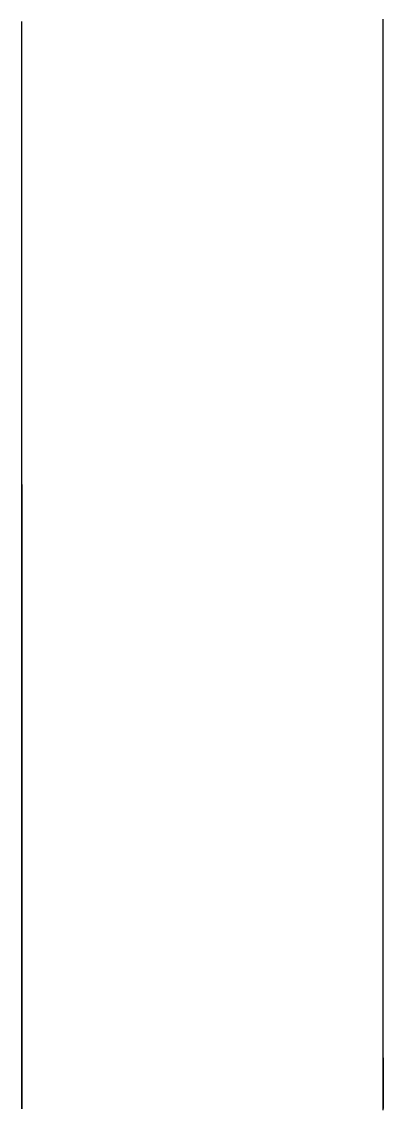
# Model space of a CAD drawing. Extents: x -400 to 0, y -315 to 2087.
# Drawn here: x -100.1 to -0.1, y -14.9 to 285.3 of the extents above; entities that cross this region are included whole.
import ezdxf

# ---------------------------------------------------------------- set-up
doc = ezdxf.new("R2010")
doc.units = 0

msp = doc.modelspace()

# ---------------------------------------------------------------- linework, layer by layer
at = {"layer": 'LAY0', "color": 2}
for points in [[(-100.1, -15.1308), (-100.1, -14.8552), (-100.1, -14.579), (-100.1, -14.3715), (-100.1, -14.1637), (-100.1, -13.9555), (-100.1, -13.7469), (-100.1, -13.5445), (-100.1, -13.342), (-100.1, -13.1394), (-100.1, -12.9366), (-100.1, -12.6659), (-100.1, -12.3949), (-100.1, -12.1234), (-100.1, -11.9195), (-100.1, -11.7153), (-100.1, -11.5109), (-100.1, -11.3061), (-100.1, -11.1068), (-100.1, -10.9074), (-100.1, -10.708), (-100.1, -10.5086), (-100.1, -10.2425), (-100.1, -9.97627), (-100.1, -9.70989), (-100.1, -9.51), (-100.1, -9.31), (-100.1, -9.10991), (-100.1, -8.9097), (-100.1, -8.71381), (-100.1, -8.51794), (-100.1, -8.32211), (-100.1, -8.12634), (-100.1, -7.86539), (-100.1, -7.60457), (-100.1, -7.3439), (-100.1, -7.1485), (-100.1, -6.9532), (-100.1, -6.75801), (-100.1, -6.56295), (-100.1, -6.37094), (-100.1, -6.17906), (-100.1, -5.98735), (-100.1, -5.79581), (-100.1, -5.54073), (-100.1, -5.28602), (-100.1, -5.03173), (-100.1, -4.84132), (-100.1, -4.65117), (-100.1, -4.46131), (-100.1, -4.27176), (-100.1, -4.08424), (-100.1, -3.89695), (-100.1, -3.70992), (-100.1, -3.52317), (-100.1, -3.27463), (-100.1, -3.02665), (-100.1, -2.77927), (-100.1, -2.59416), (-100.1, -2.40943), (-100.1, -2.2251), (-100.1, -2.04118), (-100.1, -1.85864), (-100.1, -1.6764), (-100.1, -1.49449), (-100.1, -1.31292), (-100.1, -1.07136), (-100.1, -0.830462), (-100.1, -0.59025), (-100.1, -0.410562), (-100.1, -0.231292), (-100.1, -0.052455), (-100.1, 0.125938), (-100.1, 0.30324), (-100.1, 0.480204), (-100.1, 0.656822), (-100.1, 0.833086), (-100.1, 1.06754), (-100.1, 1.30133), (-100.1, 1.53443), (-100.1, 1.7088), (-100.1, 1.88276), (-100.1, 2.05631), (-100.1, 2.22944), (-100.1, 2.40153), (-100.1, 2.57328), (-100.1, 2.7447), (-100.1, 2.91578), (-100.1, 3.14335), (-100.1, 3.37031), (-100.1, 3.59664), (-100.1, 3.76598), (-100.1, 3.93496), (-100.1, 4.10358), (-100.1, 4.27183), (-100.1, 4.60158), (-100.1, 4.93231), (-100.1, 5.2641), (-100.1, 5.59704), (-100.1, 6.04289), (-100.1, 6.49111), (-100.1, 6.94191), (-100.1, 7.28182), (-100.1, 7.62338), (-100.1, 7.96667), (-100.1, 8.31179), (-100.1, 8.64362), (-100.1, 8.9766), (-100.1, 9.31072), (-100.1, 9.64596), (-100.1, 10.0947), (-100.1, 10.5454), (-100.1, 10.9981), (-100.1, 11.3389), (-100.1, 11.6808), (-100.1, 12.0237), (-100.1, 12.3677), (-100.1, 12.7008), (-100.1, 13.0347), (-100.1, 13.3694), (-100.1, 13.7047), (-100.1, 14.1529), (-100.1, 14.6022), (-100.1, 15.0525), (-100.1, 15.3907), (-100.1, 15.7294), (-100.1, 16.0685), (-100.1, 16.4078), (-100.1, 16.7394), (-100.1, 17.0714), (-100.1, 17.4036), (-100.1, 17.7362), (-100.1, 18.18), (-100.1, 18.6241), (-100.1, 19.0684), (-100.1, 19.4017), (-100.1, 19.7351), (-100.1, 20.0685), (-100.1, 20.4018), (-100.1, 20.7294), (-100.1, 21.0571), (-100.1, 21.3849), (-100.1, 21.7127), (-100.1, 22.1498), (-100.1, 22.587), (-100.1, 23.0241), (-100.1, 23.352), (-100.1, 23.6798), (-100.1, 24.0076), (-100.1, 24.3353), (-100.1, 24.658), (-100.1, 24.9807), (-100.1, 25.3034), (-100.1, 25.6261), (-100.1, 26.0565), (-100.1, 26.487), (-100.1, 26.9176), (-100.1, 27.2406), (-100.1, 27.5638), (-100.1, 27.887), (-100.1, 28.2103), (-100.1, 28.5286), (-100.1, 28.8469), (-100.1, 29.1654), (-100.1, 29.4839), (-100.1, 29.9088), (-100.1, 30.3338), (-100.1, 30.7591), (-100.1, 31.0781), (-100.1, 31.3974), (-100.1, 31.7168), (-100.1, 32.0363), (-100.1, 32.3516), (-100.1, 32.6669), (-100.1, 32.9822), (-100.1, 33.2974), (-100.1, 33.7178), (-100.1, 34.1381), (-100.1, 34.5584), (-100.1, 34.8735), (-100.1, 35.1885), (-100.1, 35.5035), (-100.1, 35.8184), (-100.1, 36.1958), (-100.1, 36.5746), (-100.1, 36.9546), (-100.1, 37.3359), (-100.1, 37.8463), (-100.1, 38.359), (-100.1, 38.8738), (-100.1, 39.2613), (-100.1, 39.6501), (-100.1, 40.0401), (-100.1, 40.4312), (-100.1, 40.8288), (-100.1, 41.2275), (-100.1, 41.6273), (-100.1, 42.0281), (-100.1, 42.5642), (-100.1, 43.1022), (-100.1, 43.6422), (-100.1, 44.0484), (-100.1, 44.4559), (-100.1, 44.8644), (-100.1, 45.2742), (-100.1, 45.6916), (-100.1, 46.1102), (-100.1, 46.5299), (-100.1, 46.9509), (-100.1, 47.514), (-100.1, 48.0792), (-100.1, 48.6466), (-100.1, 49.0735), (-100.1, 49.5017), (-100.1, 49.9311), (-100.1, 50.3618), (-100.1, 50.8006), (-100.1, 51.2408), (-100.1, 51.6823), (-100.1, 52.1253), (-100.1, 52.7179), (-100.1, 53.313), (-100.1, 53.9103), (-100.1, 54.3597), (-100.1, 54.8105), (-100.1, 55.2624), (-100.1, 55.7155), (-100.1, 56.178), (-100.1, 56.6419), (-100.1, 57.1072), (-100.1, 57.5738), (-100.1, 58.1979), (-100.1, 58.8241), (-100.1, 59.4523), (-100.1, 59.9246), (-100.1, 60.3979), (-100.1, 60.8721), (-100.1, 61.3472), (-100.1, 61.835), (-100.1, 62.3237), (-100.1, 62.8133), (-100.1, 63.3037), (-100.1, 63.9588), (-100.1, 64.615), (-100.1, 65.2723), (-100.1, 65.7658), (-100.1, 66.2597), (-100.1, 66.7539), (-100.1, 67.2485), (-100.1, 67.7608), (-100.1, 68.2732), (-100.1, 68.7855), (-100.1, 69.2978), (-100.1, 69.9808), (-100.1, 70.6636), (-100.1, 71.3463), (-100.1, 71.8582), (-100.1, 72.37), (-100.1, 72.8817), (-100.1, 73.3932), (-100.1, 73.9271), (-100.1, 74.4599), (-100.1, 74.9918), (-100.1, 75.523), (-100.1, 76.2302), (-100.1, 76.9366), (-100.1, 77.6424), (-100.1, 78.1716), (-100.1, 78.7008), (-100.1, 79.2302), (-100.1, 79.7598), (-100.1, 80.0308), (-100.1, 80.303), (-100.1, 80.5762), (-100.1, 80.8505), (-100.1, 81.2178), (-100.1, 81.5871), (-100.1, 81.9583), (-100.1, 82.2379), (-100.1, 82.5185), (-100.1, 82.8002), (-100.1, 83.0829), (-100.1, 83.3679), (-100.1, 83.6541), (-100.1, 83.9414), (-100.1, 84.2299), (-100.1, 84.6163), (-100.1, 85.0047), (-100.1, 85.3951), (-100.1, 85.6892), (-100.1, 85.9844), (-100.1, 86.2806), (-100.1, 86.5778), (-100.1, 86.8774), (-100.1, 87.1783), (-100.1, 87.4803), (-100.1, 87.7835), (-100.1, 88.1897), (-100.1, 88.5978), (-100.1, 89.0079), (-100.1, 89.3167), (-100.1, 89.6265), (-100.1, 89.9374), (-100.1, 90.2493), (-100.1, 90.5641), (-100.1, 90.88), (-100.1, 91.1971), (-100.1, 91.5153), (-100.1, 91.9413), (-100.1, 92.3691), (-100.1, 92.7988), (-100.1, 93.1222), (-100.1, 93.4466), (-100.1, 93.7718), (-100.1, 94.098), (-100.1, 94.4282), (-100.1, 94.7594), (-100.1, 95.0915), (-100.1, 95.4246), (-100.1, 95.8702), (-100.1, 96.3174), (-100.1, 96.766), (-100.1, 97.1035), (-100.1, 97.4417), (-100.1, 97.7806), (-100.1, 98.1203), (-100.1, 98.4722), (-100.1, 98.8236), (-100.1, 99.1746), (-100.1, 99.5252), (-100.1, 99.9918), (-100.1, 100.457), (-100.1, 100.922), (-100.1, 101.27), (-100.1, 101.617), (-100.1, 101.964), (-100.1, 102.31), (-100.1, 102.675), (-100.1, 103.04), (-100.1, 103.405), (-100.1, 103.769), (-100.1, 104.253), (-100.1, 104.736), (-100.1, 105.218), (-100.1, 105.58), (-100.1, 105.94), (-100.1, 106.3), (-100.1, 106.66), (-100.1, 107.039), (-100.1, 107.417), (-100.1, 107.794), (-100.1, 108.171), (-100.1, 108.673), (-100.1, 109.173), (-100.1, 109.672), (-100.1, 110.046), (-100.1, 110.42), (-100.1, 110.793), (-100.1, 111.166), (-100.1, 111.558), (-100.1, 111.95), (-100.1, 112.341), (-100.1, 112.731), (-100.1, 113.25), (-100.1, 113.768), (-100.1, 114.285), (-100.1, 114.672), (-100.1, 115.059), (-100.1, 115.445), (-100.1, 115.831), (-100.1, 116.238), (-100.1, 116.644), (-100.1, 117.05), (-100.1, 117.454), (-100.1, 117.993), (-100.1, 118.53), (-100.1, 119.066), (-100.1, 119.467), (-100.1, 119.868), (-100.1, 120.268), (-100.1, 120.669), (-100.1, 121.093), (-100.1, 121.516), (-100.1, 121.938), (-100.1, 122.36), (-100.1, 122.92), (-100.1, 123.48), (-100.1, 124.038), (-100.1, 124.457), (-100.1, 124.874), (-100.1, 125.291), (-100.1, 125.708), (-100.1, 126.152), (-100.1, 126.596), (-100.1, 127.039), (-100.1, 127.481), (-100.1, 128.07), (-100.1, 128.657), (-100.1, 129.243), (-100.1, 129.682), (-100.1, 130.12), (-100.1, 130.557), (-100.1, 130.994), (-100.1, 131.534), (-100.1, 132.074), (-100.1, 132.614), (-100.1, 133.153), (-100.1, 133.871), (-100.1, 134.587), (-100.1, 135.301), (-100.1, 135.836), (-100.1, 136.369), (-100.1, 136.9), (-100.1, 137.43), (-100.1, 137.859), (-100.1, 138.289), (-100.1, 138.718), (-100.1, 139.148), (-100.1, 139.721), (-100.1, 140.293), (-100.1, 140.864), (-100.1, 141.291), (-100.1, 141.717), (-100.1, 142.142), (-100.1, 142.566), (-100.1, 143.161), (-100.1, 143.762), (-100.1, 144.367), (-100.1, 144.975), (-100.1, 145.787), (-100.1, 146.599), (-100.1, 147.409), (-100.1, 148.012), (-100.1, 148.611), (-100.1, 149.204), (-100.1, 149.791), (-100.1, 150.277), (-100.1, 150.77), (-100.1, 151.271), (-100.1, 151.776), (-100.1, 152.455), (-100.1, 153.135), (-100.1, 153.811), (-100.1, 154.314), (-100.1, 154.811), (-100.1, 155.3), (-100.1, 155.78), (-100.1, 156.183), (-100.1, 156.584), (-100.1, 156.985), (-100.1, 157.385), (-100.1, 157.917), (-100.1, 158.449), (-100.1, 158.98), (-100.1, 159.379), (-100.1, 159.777), (-100.1, 160.175), (-100.1, 160.573), (-100.1, 161.001), (-100.1, 161.432), (-100.1, 161.867), (-100.1, 162.304), (-100.1, 162.889), (-100.1, 163.474), (-100.1, 164.058), (-100.1, 164.493), (-100.1, 164.925), (-100.1, 165.352), (-100.1, 165.775), (-100.1, 166.2), (-100.1, 166.627), (-100.1, 167.054), (-100.1, 167.483), (-100.1, 168.055), (-100.1, 168.627), (-100.1, 169.198), (-100.1, 169.625), (-100.1, 170.051), (-100.1, 170.474), (-100.1, 170.895), (-100.1, 171.315), (-100.1, 171.736), (-100.1, 172.158), (-100.1, 172.58), (-100.1, 173.144), (-100.1, 173.708), (-100.1, 174.27), (-100.1, 174.691), (-100.1, 175.111), (-100.1, 175.53), (-100.1, 175.946), (-100.1, 176.362), (-100.1, 176.778), (-100.1, 177.196), (-100.1, 177.613), (-100.1, 178.171), (-100.1, 178.728), (-100.1, 179.284), (-100.1, 179.701), (-100.1, 180.116), (-100.1, 180.531), (-100.1, 180.943), (-100.1, 181.355), (-100.1, 181.768), (-100.1, 182.182), (-100.1, 182.595), (-100.1, 183.147), (-100.1, 183.699), (-100.1, 184.251), (-100.1, 184.664), (-100.1, 185.076), (-100.1, 185.487), (-100.1, 185.896), (-100.1, 186.305), (-100.1, 186.715), (-100.1, 187.125), (-100.1, 187.536), (-100.1, 188.083), (-100.1, 188.631), (-100.1, 189.178), (-100.1, 189.587), (-100.1, 189.996), (-100.1, 190.404), (-100.1, 190.811), (-100.1, 191.218), (-100.1, 191.625), (-100.1, 192.033), (-100.1, 192.44), (-100.1, 192.983), (-100.1, 193.526), (-100.1, 194.069), (-100.1, 194.476), (-100.1, 194.882), (-100.1, 195.287), (-100.1, 195.692), (-100.1, 196.097), (-100.1, 196.502), (-100.1, 196.907), (-100.1, 197.311), (-100.1, 197.85), (-100.1, 198.388), (-100.1, 198.926), (-100.1, 199.33), (-100.1, 199.733), (-100.1, 200.136), (-100.1, 200.54), (-100.1, 200.942), (-100.1, 201.345), (-100.1, 201.746), (-100.1, 202.148), (-100.1, 202.682), (-100.1, 203.217), (-100.1, 203.751), (-100.1, 204.151), (-100.1, 204.552), (-100.1, 204.952), (-100.1, 205.353), (-100.1, 205.753), (-100.1, 206.152), (-100.1, 206.551), (-100.1, 206.949), (-100.1, 207.48), (-100.1, 208.01), (-100.1, 208.54), (-100.1, 208.938), (-100.1, 209.335), (-100.1, 209.733), (-100.1, 210.13), (-100.1, 210.527), (-100.1, 210.923), (-100.1, 211.319), (-100.1, 211.714), (-100.1, 212.24), (-100.1, 212.766), (-100.1, 213.292), (-100.1, 213.686), (-100.1, 214.08), (-100.1, 214.474), (-100.1, 214.869), (-100.1, 215.262), (-100.1, 215.655), (-100.1, 216.047), (-100.1, 216.439), (-100.1, 216.96), (-100.1, 217.482), (-100.1, 218.003), (-100.1, 218.393), (-100.1, 218.784), (-100.1, 219.175), (-100.1, 219.566), (-100.1, 219.955), (-100.1, 220.344), (-100.1, 220.733), (-100.1, 221.121), (-100.1, 221.638), (-100.1, 222.155), (-100.1, 222.671), (-100.1, 223.058), (-100.1, 223.445), (-100.1, 223.832), (-100.1, 224.219), (-100.1, 224.604), (-100.1, 224.99), (-100.1, 225.374), (-100.1, 225.759), (-100.1, 226.271), (-100.1, 226.783), (-100.1, 227.294), (-100.1, 227.677), (-100.1, 228.06), (-100.1, 228.443), (-100.1, 228.826), (-100.1, 229.208), (-100.1, 229.589), (-100.1, 229.97), (-100.1, 230.351), (-100.1, 230.858), (-100.1, 231.364), (-100.1, 231.871), (-100.1, 232.25), (-100.1, 232.629), (-100.1, 233.008), (-100.1, 233.387), (-100.1, 233.765), (-100.1, 234.142), (-100.1, 234.519), (-100.1, 234.896), (-100.1, 235.398), (-100.1, 235.9), (-100.1, 236.401), (-100.1, 236.776), (-100.1, 237.152), (-100.1, 237.527), (-100.1, 237.902), (-100.1, 239.414), (-100.1, 240.919), (-100.1, 242.417), (-100.1, 243.91), (-100.1, 245.896), (-100.1, 247.879), (-100.1, 249.865), (-100.1, 251.357), (-100.1, 252.853), (-100.1, 254.355), (-100.1, 255.865), (-100.1, 257.416), (-100.1, 258.933), (-100.1, 260.422), (-100.1, 261.891), (-100.1, 263.829), (-100.1, 265.757), (-100.1, 267.691), (-100.1, 269.152), (-100.1, 270.632), (-100.1, 272.135), (-100.1, 273.67), (-100.1, 275.14), (-100.1, 276.607), (-100.1, 278.07), (-100.1, 279.53), (-100.1, 281.473), (-100.1, 283.412), (-100.1, 285.348)], [(-0.1, 0.994912), (-0.1, 1.35171), (-0.1, 1.70876), (-0.1, 2.06604), (-0.1, 2.42351), (-0.1, 2.90038), (-0.1, 3.37746), (-0.100001, 3.85469), (-0.100001, 4.21266), (-0.100001, 4.57063), (-0.100001, 4.92859), (-0.100001, 5.28648), (-0.100001, 5.64438), (-0.100002, 6.00227), (-0.100004, 6.36015), (-0.100006, 6.71802), (-0.10001, 7.19515), (-0.100014, 7.67226), (-0.100017, 8.14933), (-0.100019, 8.5071), (-0.100021, 8.86486), (-0.100022, 9.22258), (-0.100023, 9.58029), (-0.100022, 9.93787), (-0.100021, 10.2954), (-0.100019, 10.6529), (-0.100017, 11.0104), (-0.100013, 11.4871), (-0.10001, 11.9636), (-0.100006, 12.4402), (-0.100004, 12.7975), (-0.100002, 13.1548), (-0.1, 13.5121), (-0.1, 13.8694), (-0.1, 14.2266), (-0.100001, 14.5837), (-0.100002, 14.9408), (-0.100004, 15.2978), (-0.100006, 15.7739), (-0.100008, 16.2499), (-0.100011, 16.7258), (-0.100012, 17.0827), (-0.100013, 17.4396), (-0.100014, 17.7965), (-0.100014, 18.1534), (-0.100014, 18.5101), (-0.100013, 18.8668), (-0.100012, 19.2235), (-0.100011, 19.5802), (-0.100009, 20.0557), (-0.100007, 20.5311), (-0.100005, 21.0066), (-0.100003, 21.3631), (-0.100002, 21.7196), (-0.100002, 22.0761), (-0.100001, 22.4326), (-0.100001, 22.789), (-0.100001, 23.1453), (-0.100001, 23.5016), (-0.100001, 23.8579), (-0.100001, 24.3329), (-0.100001, 24.8079), (-0.1, 25.2829), (-0.1, 25.6391), (-0.1, 25.9952), (-0.1, 26.3514), (-0.1, 26.7075), (-0.1, 27.0635), (-0.1, 27.4195), (-0.1, 27.7754), (-0.1, 28.1314), (-0.1, 28.6059), (-0.1, 29.0805), (-0.1, 29.5549), (-0.1, 29.9108), (-0.1, 30.2666), (-0.1, 30.6224), (-0.1, 30.9781), (-0.1, 31.3338), (-0.100002, 31.6895), (-0.100003, 32.0451), (-0.100006, 32.4007), (-0.100009, 32.8748), (-0.100012, 33.3488), (-0.100016, 33.8229), (-0.100018, 34.1784), (-0.10002, 34.5338), (-0.100021, 34.8893), (-0.100021, 35.2447), (-0.100021, 35.6), (-0.10002, 35.9553), (-0.100018, 36.3106), (-0.100016, 36.6659), (-0.100012, 37.1395), (-0.100009, 37.6131), (-0.100006, 38.0867), (-0.100003, 38.4419), (-0.100002, 38.797), (-0.1, 39.1521), (-0.1, 39.5072), (-0.1, 39.8622), (-0.1, 40.2172), (-0.1, 40.5721), (-0.1, 40.927), (-0.099999, 41.4002), (-0.099999, 41.8734), (-0.099999, 42.3465), (-0.099999, 42.7013), (-0.099998, 43.0561), (-0.099998, 43.4109), (-0.099998, 43.7657), (-0.099998, 44.1203), (-0.099998, 44.475), (-0.099997, 44.8296), (-0.099996, 45.1842), (-0.099994, 45.6569), (-0.099992, 46.1296), (-0.09999, 46.6023), (-0.099989, 46.9568), (-0.099988, 47.3112), (-0.099988, 47.6657), (-0.099988, 48.0201), (-0.099988, 48.3744), (-0.099987, 48.7287), (-0.099986, 49.083), (-0.099985, 49.4373), (-0.099983, 49.9096), (-0.099981, 50.3818), (-0.099979, 50.8541), (-0.099978, 51.2082), (-0.099977, 51.5624), (-0.099977, 51.9165), (-0.099976, 52.2705), (-0.099977, 52.6245), (-0.099977, 52.9785), (-0.099977, 53.3324), (-0.099978, 53.6864), (-0.099979, 54.1582), (-0.09998, 54.6301), (-0.099981, 55.1019), (-0.099982, 55.4557), (-0.099982, 55.8095), (-0.099983, 56.1632), (-0.099983, 56.517), (-0.099983, 56.8706), (-0.099984, 57.2243), (-0.099985, 57.5779), (-0.099986, 57.9315), (-0.099988, 58.4029), (-0.099991, 58.8743), (-0.099993, 59.3456), (-0.099994, 59.6991), (-0.099995, 60.0526), (-0.099996, 60.406), (-0.099996, 60.7595), (-0.099996, 61.1128), (-0.099997, 61.4661), (-0.099997, 61.8194), (-0.099997, 62.1726), (-0.099998, 62.6436), (-0.099998, 63.1145), (-0.099999, 63.5855), (-0.099999, 63.9386), (-0.1, 64.2917), (-0.1, 64.6448), (-0.1, 64.9979), (-0.1, 65.3509), (-0.100001, 65.7039), (-0.100002, 66.0569), (-0.100003, 66.4098), (-0.100005, 66.8803), (-0.100007, 67.3508), (-0.100009, 67.8213), (-0.10001, 68.1741), (-0.100012, 68.5269), (-0.100012, 68.8797), (-0.100012, 69.2325), (-0.100012, 70.6424), (-0.100012, 72.052), (-0.10001, 73.4614), (-0.100009, 74.8706), (-0.100007, 76.7489), (-0.100005, 78.6267), (-0.100003, 80.5039), (-0.100002, 81.9113), (-0.100001, 83.3183), (-0.1, 84.725), (-0.1, 86.1312), (-0.1, 87.5361), (-0.1, 88.9406), (-0.1, 90.3448), (-0.1, 91.7486), (-0.1, 93.6199), (-0.1, 95.4905), (-0.100001, 97.3605), (-0.100001, 98.7626), (-0.100001, 100.164), (-0.100001, 101.566), (-0.100001, 102.967), (-0.100001, 104.367), (-0.100001, 105.766), (-0.100001, 107.165), (-0.100001, 108.564), (-0.1, 110.428), (-0.1, 112.292), (-0.1, 114.155), (-0.1, 115.552), (-0.1, 116.949), (-0.1, 118.345), (-0.1, 119.741), (-0.1, 121.136), (-0.100002, 122.53), (-0.100004, 123.924), (-0.100007, 125.317), (-0.100011, 127.175), (-0.100015, 129.032), (-0.100019, 130.888), (-0.100022, 132.28), (-0.100024, 133.671), (-0.100026, 135.063), (-0.100026, 136.453), (-0.100026, 139.231), (-0.100025, 142.007), (-0.100024, 144.782), (-0.100022, 147.555), (-0.100019, 151.251), (-0.100017, 154.945), (-0.100014, 158.636), (-0.100013, 161.403), (-0.100011, 164.168), (-0.10001, 166.932), (-0.10001, 169.695), (-0.100011, 172.453), (-0.100012, 175.209), (-0.100015, 177.963), (-0.100018, 180.717), (-0.100022, 184.386), (-0.100027, 188.053), (-0.100032, 191.718), (-0.100035, 194.465), (-0.100037, 197.21), (-0.100039, 199.955), (-0.10004, 202.698), (-0.100039, 205.435), (-0.100038, 208.172), (-0.100037, 210.907), (-0.100035, 213.64), (-0.100032, 217.283), (-0.10003, 220.924), (-0.100027, 224.562), (-0.100025, 227.29), (-0.100024, 230.016), (-0.100023, 232.741), (-0.100022, 235.464), (-0.100022, 238.183), (-0.100021, 240.9), (-0.100019, 243.615), (-0.100017, 246.33), (-0.100013, 249.947), (-0.100009, 253.562), (-0.100006, 257.175), (-0.100003, 259.883), (-0.100002, 262.59), (-0.1, 265.296), (-0.1, 268), (-0.100001, 270.698), (-0.100002, 273.394), (-0.100004, 276.088), (-0.100007, 278.781), (-0.100012, 282.368), (-0.100016, 285.953)], [(-100.1, 157.421), (-100.1, 155.962), (-100.1, 154.386), (-100.1, 152.709), (-100.1, 150.953), (-100.1, 148.53), (-100.1, 146.073), (-100.1, 143.649), (-100.1, 141.891), (-100.1, 140.212), (-100.1, 138.633), (-100.1, 137.171), (-100.1, 135.672), (-100.1, 134.074), (-100.1, 132.394), (-100.1, 130.65), (-100.1, 128.257), (-100.1, 125.837), (-100.1, 123.443), (-100.1, 121.696), (-100.1, 120.014), (-100.1, 118.414), (-100.1, 116.912), (-100.1, 115.373), (-100.1, 113.756), (-100.1, 112.073), (-100.1, 110.339), (-100.1, 107.976), (-100.1, 105.592), (-100.1, 103.228), (-100.1, 101.492), (-100.1, 99.8076), (-100.1, 98.1877), (-100.1, 96.6456), (-100.1, 95.0685), (-100.1, 93.4324), (-100.1, 91.7474), (-100.1, 90.0248), (-100.1, 87.6902), (-100.1, 85.3399), (-100.1, 83.0043), (-100.1, 81.2801), (-100.1, 79.5931), (-100.1, 77.9543), (-100.1, 76.3741), (-100.1, 75.5725), (-100.1, 74.748), (-100.1, 73.9046), (-100.1, 73.0468), (-100.1, 71.8886), (-100.1, 70.7245), (-100.1, 69.5661), (-100.1, 68.7079), (-100.1, 67.864), (-100.1, 67.0388), (-100.1, 66.2365), (-100.1, 65.4277), (-100.1, 64.5996), (-100.1, 63.7559), (-100.1, 62.9002), (-100.1, 61.7474), (-100.1, 60.5897), (-100.1, 59.4366), (-100.1, 58.5806), (-100.1, 57.7363), (-100.1, 56.9077), (-100.1, 56.098), (-100.1, 55.2836), (-100.1, 54.4528), (-100.1, 53.6089), (-100.1, 52.7548), (-100.1, 51.6061), (-100.1, 50.4533), (-100.1, 49.3043), (-100.1, 48.4499), (-100.1, 47.6055), (-100.1, 46.7742), (-100.1, 45.9591), (-100.1, 45.1373), (-100.1, 44.3032), (-100.1, 43.459), (-100.1, 42.6072), (-100.1, 41.4639), (-100.1, 40.3175), (-100.1, 39.174), (-100.1, 38.3219), (-100.1, 37.4773), (-100.1, 36.6426), (-100.1, 35.8202), (-100.1, 34.9921), (-100.1, 34.1551), (-100.1, 33.3108), (-100.1, 32.4609), (-100.1, 31.3223), (-100.1, 30.1814), (-100.1, 29.0426), (-100.1, 28.1924), (-100.1, 27.3477), (-100.1, 26.5101), (-100.1, 25.6814), (-100.1, 24.8479), (-100.1, 24.0083), (-100.1, 23.1638), (-100.1, 22.3157), (-100.1, 21.1812), (-100.1, 20.0452), (-100.1, 18.9105), (-100.1, 18.062), (-100.1, 17.2172), (-100.1, 16.377), (-100.1, 15.5428), (-100.1, 14.7051), (-100.1, 13.8636), (-100.1, 13.019), (-100.1, 12.1722), (-100.1, 11.0409), (-100.1, 9.90852), (-100.1, 8.77696), (-100.1, 7.92987), (-100.1, 7.08495), (-100.1, 6.24295), (-100.1, 5.40459), (-100.1, 4.56328), (-100.1, 3.72016), (-100.1, 2.8756), (-100.1, 2.02993), (-100.1, 0.901253), (-100.1, -0.227931), (-100.1, -1.3568), (-100.1, -2.20274), (-100.1, -3.04769), (-100.1, -3.89129), (-100.1, -4.7332), (-100.1, -5.47479), (-100.1, -6.21651), (-100.1, -6.95826), (-100.1, -7.69992), (-100.1, -8.68849), (-100.1, -9.67645), (-100.1, -10.6635), (-100.1, -11.4031), (-100.1, -12.142), (-100.1, -12.88), (-100.1, -13.617), (-100.1, -14.3535), (-100.1, -15.0903)], [(-0.100003, -15.4742), (-0.100003, -14.7315), (-0.100003, -13.9883), (-0.100003, -13.2445), (-0.100003, -12.5), (-0.100003, -11.6536), (-0.100003, -10.8073), (-0.100003, -9.96093), (-0.100003, -9.11458), (-0.100003, -7.9861), (-0.100003, -6.85763), (-0.100003, -5.72916), (-0.100003, -4.8828), (-0.100003, -4.03645), (-0.100003, -3.1901), (-0.100003, -2.34374), (-0.100003, -1.49739), (-0.100003, -0.651034), (-0.100003, 0.195321), (-0.100003, 1.04167), (-0.100003, 2.17015), (-0.100003, 3.29862), (-0.100003, 4.42709), (-0.100003, 5.27345), (-0.100003, 6.1198), (-0.100003, 6.96615), (-0.100003, 7.81251), (-0.100003, 8.65886), (-0.100003, 9.50522), (-0.100003, 10.3516), (-0.100003, 11.1979), (-0.100003, 12.3264), (-0.100003, 13.4549), (-0.100003, 14.5833), (-0.100003, 15.4297), (-0.100003, 16.276), (-0.100003, 17.1224), (-0.100003, 17.9688), (-0.100003, 18.8151), (-0.100003, 19.6615), (-0.100003, 20.5078), (-0.100003, 21.3542), (-0.100003, 22.4826), (-0.100003, 23.6111), (-0.100003, 24.7396), (-0.100003, 25.5859), (-0.100003, 26.4323), (-0.100003, 27.2787), (-0.100003, 28.125), (-0.100003, 28.9714), (-0.100003, 29.8177), (-0.100003, 30.6641), (-0.100003, 31.5104), (-0.100003, 32.6389), (-0.100003, 33.7674), (-0.100003, 34.8958), (-0.100003, 35.7422), (-0.100003, 36.5885), (-0.100003, 37.4349), (-0.100003, 38.2813), (-0.100003, 39.1276), (-0.100003, 39.974), (-0.100003, 40.8203), (-0.100003, 41.6667), (-0.100003, 42.7951), (-0.100003, 43.9236), (-0.100003, 45.0521), (-0.100003, 45.8984), (-0.100003, 46.7448), (-0.100003, 47.5912), (-0.100003, 48.4375), (-0.100003, 49.2839), (-0.100003, 50.1302), (-0.100003, 50.9766), (-0.100003, 51.8229), (-0.100003, 52.9514), (-0.100003, 54.0799), (-0.100003, 55.2083), (-0.100003, 56.0547), (-0.100003, 56.901), (-0.100003, 57.7474), (-0.100003, 58.5938), (-0.100003, 59.4401), (-0.100003, 60.2865), (-0.100003, 61.1328), (-0.100003, 61.9792), (-0.100003, 63.1076), (-0.100003, 64.2361), (-0.100003, 65.3646), (-0.100003, 66.2109), (-0.100003, 67.0573), (-0.100003, 67.9037), (-0.100003, 68.75), (-0.100003, 70.4427), (-0.100003, 72.1354), (-0.100003, 73.8281), (-0.100003, 75.5208), (-0.100003, 77.7778), (-0.100003, 80.0347), (-0.100003, 82.2917), (-0.100003, 83.9844), (-0.100003, 85.6771), (-0.100003, 87.3698), (-0.100003, 89.0625), (-0.100003, 90.7552), (-0.100003, 92.4479), (-0.100003, 94.1406), (-0.100003, 95.8333), (-0.100003, 98.0903), (-0.100003, 100.347), (-0.100003, 102.604), (-0.100003, 104.297), (-0.100003, 105.99), (-0.100003, 107.682), (-0.100003, 109.375), (-0.100003, 111.068), (-0.100003, 112.76), (-0.100003, 114.453), (-0.100003, 116.146), (-0.100003, 118.403), (-0.100003, 120.66), (-0.100003, 122.917), (-0.100003, 124.609), (-0.100003, 126.302), (-0.100003, 127.995), (-0.100003, 129.688), (-0.100003, 131.38), (-0.100003, 133.073), (-0.100003, 134.766), (-0.100003, 136.458), (-0.100003, 138.715), (-0.100003, 140.972), (-0.100003, 143.229), (-0.100003, 144.922), (-0.100003, 146.615), (-0.100003, 148.307), (-0.100003, 150)], [(-0.1, -0.994912), (-0.1, -1.12414), (-0.1, -1.25353), (-0.1, -1.38306), (-0.1, -1.51273), (-0.1, -1.68579), (-0.1, -1.85901), (-0.1, -2.03234), (-0.1, -2.16239), (-0.1, -2.29245), (-0.1, -2.42252), (-0.1, -2.55257), (-0.1, -2.68263), (-0.1, -2.81268), (-0.1, -2.94274), (-0.100001, -3.0728), (-0.100001, -3.24621), (-0.100002, -3.41961), (-0.100002, -3.593), (-0.100002, -3.72303), (-0.100003, -3.85304), (-0.100003, -3.98304), (-0.100003, -4.11302), (-0.100003, -4.24298), (-0.100003, -4.37291), (-0.100002, -4.50283), (-0.100002, -4.63273), (-0.100002, -4.80589), (-0.100001, -4.97901), (-0.100001, -5.1521), (-0.1, -5.28189), (-0.1, -5.41165), (-0.1, -5.5414), (-0.1, -5.67111), (-0.1, -5.8008), (-0.100001, -5.93046), (-0.100002, -6.0601), (-0.100004, -6.18971), (-0.100006, -6.36249), (-0.100008, -6.53524), (-0.100011, -6.70794), (-0.100012, -6.83744), (-0.100013, -6.96692), (-0.100014, -7.09638), (-0.100014, -7.22581), (-0.100014, -7.35522), (-0.100013, -7.4846), (-0.100012, -7.61396), (-0.100011, -7.7433), (-0.100009, -7.91572), (-0.100007, -8.08811), (-0.100005, -8.26045), (-0.100003, -8.38969), (-0.100002, -8.51891), (-0.100002, -8.6481), (-0.100001, -8.77728), (-0.100001, -8.90643), (-0.100001, -9.03556), (-0.100001, -9.16467), (-0.100001, -9.29376), (-0.100001, -9.46585), (-0.100001, -9.63791), (-0.1, -9.80993), (-0.1, -9.93893), (-0.1, -10.0679), (-0.1, -10.1969), (-0.1, -10.3258), (-0.1, -10.4547), (-0.1, -10.5836), (-0.1, -10.7125), (-0.1, -10.8414), (-0.1, -11.0131), (-0.1, -11.1849), (-0.1, -11.3566), (-0.1, -11.4854), (-0.1, -11.6141), (-0.1, -11.7429), (-0.1, -11.8716), (-0.1, -12.0003), (-0.1, -12.129), (-0.1, -12.2576), (-0.1, -12.3863), (-0.1, -12.5577), (-0.1, -12.7292), (-0.1, -12.9006), (-0.1, -13.0292), (-0.1, -13.1577), (-0.1, -13.2862), (-0.1, -13.4147), (-0.1, -13.5432), (-0.1, -13.6717), (-0.1, -13.8001), (-0.1, -13.9286), (-0.1, -14.0998), (-0.1, -14.2709), (-0.1, -14.4421), (-0.1, -14.5704), (-0.1, -14.6988), (-0.1, -14.8271), (-0.1, -14.9554)]]:
    msp.add_lwpolyline(points, dxfattribs=at)

doc.saveas('drawing.dxf')
